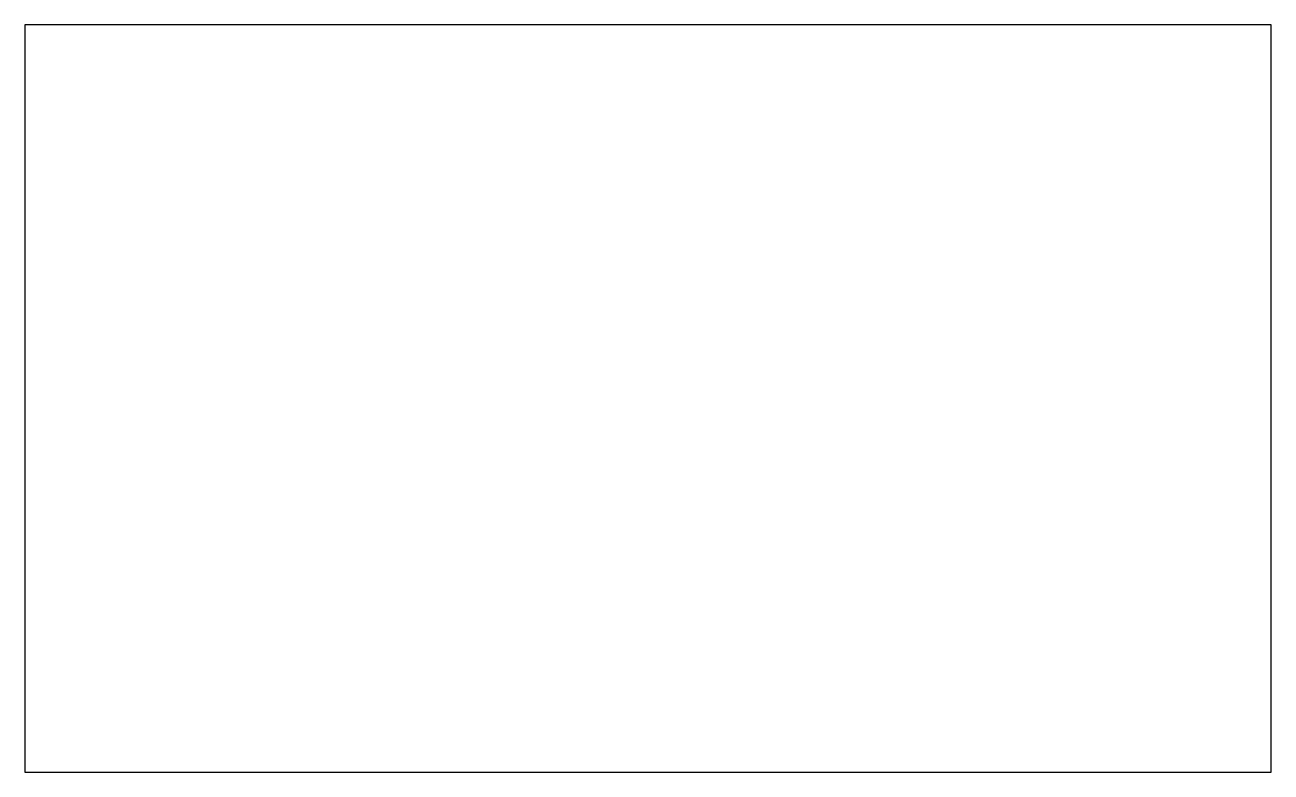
# Model space of a CAD drawing. Extents: x 0 to 10, y 0 to 6.
import ezdxf

# ---------------------------------------------------------------- set-up
doc = ezdxf.new("R2010")
doc.units = 0
doc.layers.add('Parts', color=3, linetype='CONTINUOUS')

msp = doc.modelspace()

# ---------------------------------------------------------------- linework, layer by layer
at = {"layer": 'Parts', "color": 3}
msp.add_lwpolyline([(0, 0), (10, 0), (10, 6), (0, 6), (0, 0)], dxfattribs=at)

doc.saveas('drawing.dxf')
